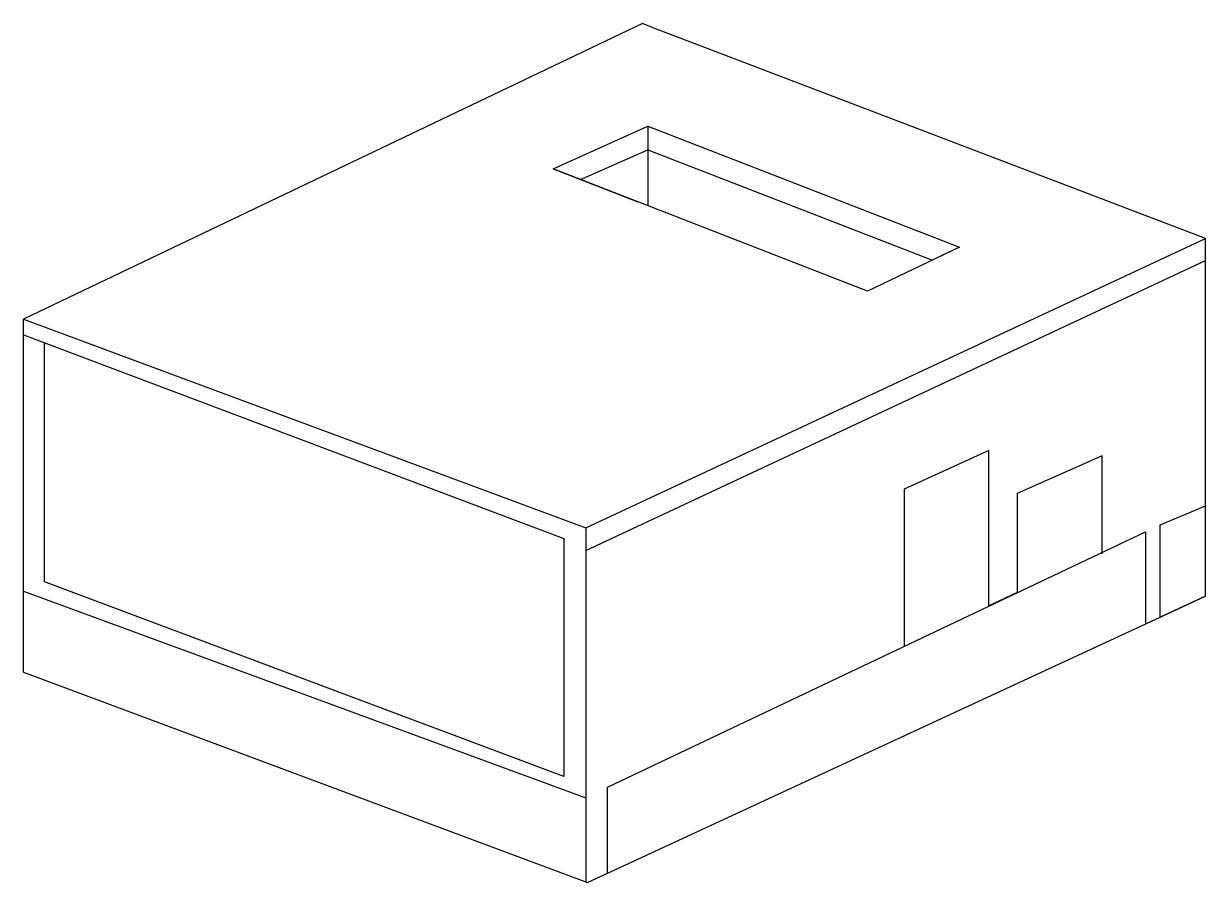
# Model space of a CAD drawing. Header units: millimetres. Extents: x 504 to 694, y 144 to 282.
import ezdxf

# ---------------------------------------------------------------- set-up
doc = ezdxf.new("R2010")
doc.units = ezdxf.units.MM
doc.layers.add('Capa1', color=240, linetype='Continuous')

msp = doc.modelspace()

# ---------------------------------------------------------------- linework, layer by layer
at = {"color": 242}
for p, q in [((604.5, 261.92), (650.32, 244.18)), ((604.5, 261.92), (604.5, 252.94)), ((659.43, 213.53), (645.78, 207.32)), ((659.43, 188.53), (659.43, 213.53)), ((677.67, 212.68), (663.97, 206.58)), ((677.67, 196.86), (677.67, 212.68)), ((645.78, 207.32), (645.78, 181.99)), ((663.97, 206.58), (663.97, 190.63)), ((663.97, 190.63), (659.43, 188.53))]:
    msp.add_line(p, q, dxfattribs=at)
at = {"layer": 'Capa1'}
for p, q in [((603.6, 282.27), (503.93, 234.7)), ((605.6, 281.5), (603.6, 282.27)), ((694.29, 247.66), (605.6, 281.5)), ((589.25, 258.87), (604.5, 265.77)), ((604.5, 265.77), (654.71, 246.28)), ((604.5, 265.77), (604.5, 261.92)), ((593.65, 257.16), (604.5, 261.92)), ((639.87, 239.18), (589.25, 258.87)), ((589.25, 258.87), (593.65, 257.16)), ((589.25, 258.87), (602.86, 253.57)), ((594.49, 201.08), (694.29, 247.66)), ((694.29, 190.06), (694.29, 247.66)), ((694.29, 244.1), (694.29, 247.66)), ((654.71, 246.28), (639.87, 239.18)), ((654.71, 246.28), (651.75, 244.87)), ((594.49, 197.41), (694.29, 244.1)), ((503.93, 234.7), (503.93, 234.7)), ((503.93, 234.7), (503.93, 234.7)), ((503.93, 234.7), (594.49, 201.08)), ((503.93, 232.13), (503.93, 234.7)), ((503.93, 177.82), (503.93, 232.13)), ((503.93, 232.13), (590.96, 199.37)), ((507.28, 192.37), (507.28, 230.87)), ((687, 201.56), (694.29, 204.59)), ((694.29, 190.06), (694.29, 204.59)), ((594.49, 201.08), (594.49, 157.59)), ((594.49, 201.08), (594.49, 197.41)), ((597.96, 159.3), (684.67, 200.45)), ((684.67, 200.45), (684.67, 185.6)), ((687, 186.68), (687, 201.56)), ((590.96, 199.37), (590.96, 161.01)), ((590.96, 161.01), (507.28, 192.37)), ((503.93, 190.87), (594.49, 157.59)), ((594.78, 143.97), (694.29, 190.06)), ((694.29, 190.06), (687, 186.68)), ((503.93, 177.82), (594.78, 143.97)), ((597.96, 145.44), (597.96, 159.3)), ((594.49, 157.59), (594.49, 144.08)), ((594.49, 157.59), (594.49, 157.59)), ((594.49, 157.59), (594.49, 157.59)), ((594.78, 143.97), (597.96, 145.44))]:
    msp.add_line(p, q, dxfattribs=at)

doc.saveas('drawing.dxf')
